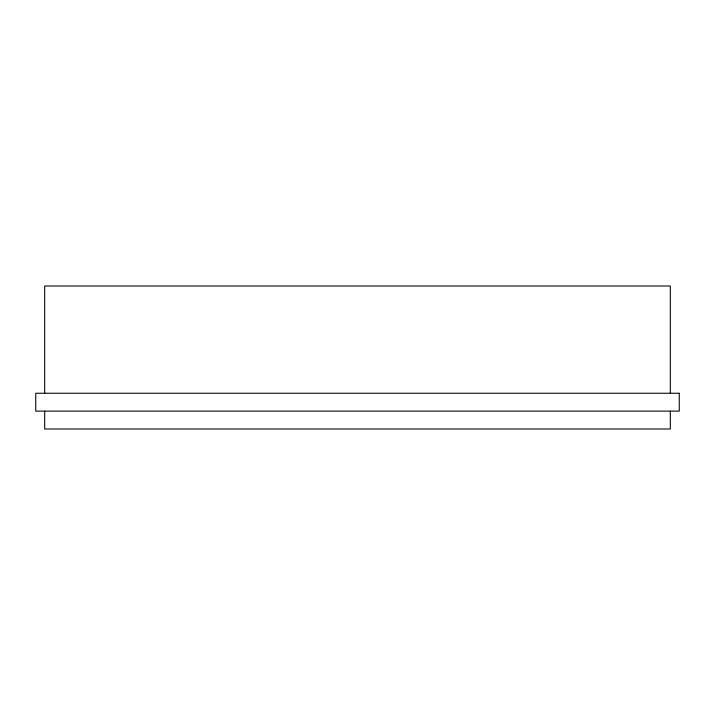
<?xml version="1.0" encoding="UTF-8"?>
<svg xmlns="http://www.w3.org/2000/svg" width="715" height="715" viewBox="0 0 715 715"><rect width="100%" height="100%" fill="white"/><g stroke="black" fill="none" stroke-linecap="round" stroke-linejoin="round"><path stroke-width="1.07" d="M670.312 393.25L670.312 286L44.688 286L44.688 393.25M670.312 411.125L670.312 429L44.688 429L44.688 411.125M679.25 393.25L35.75 393.25L35.75 411.125L679.25 411.125L679.25 393.25"/></g></svg>
